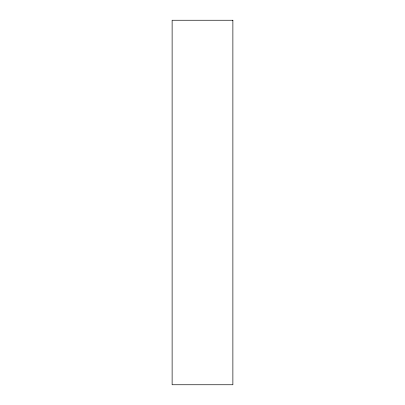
<?xml version="1.0" encoding="UTF-8"?>
<svg xmlns="http://www.w3.org/2000/svg" width="405" height="405" viewBox="0 0 405 405"><rect width="100%" height="100%" fill="white"/><g stroke="black" fill="none" stroke-linecap="round" stroke-linejoin="round"><path stroke-width="0.61" d="M232.875 20.25L172.125 20.25L172.125 384.75L232.875 384.75L232.875 20.25"/></g></svg>
